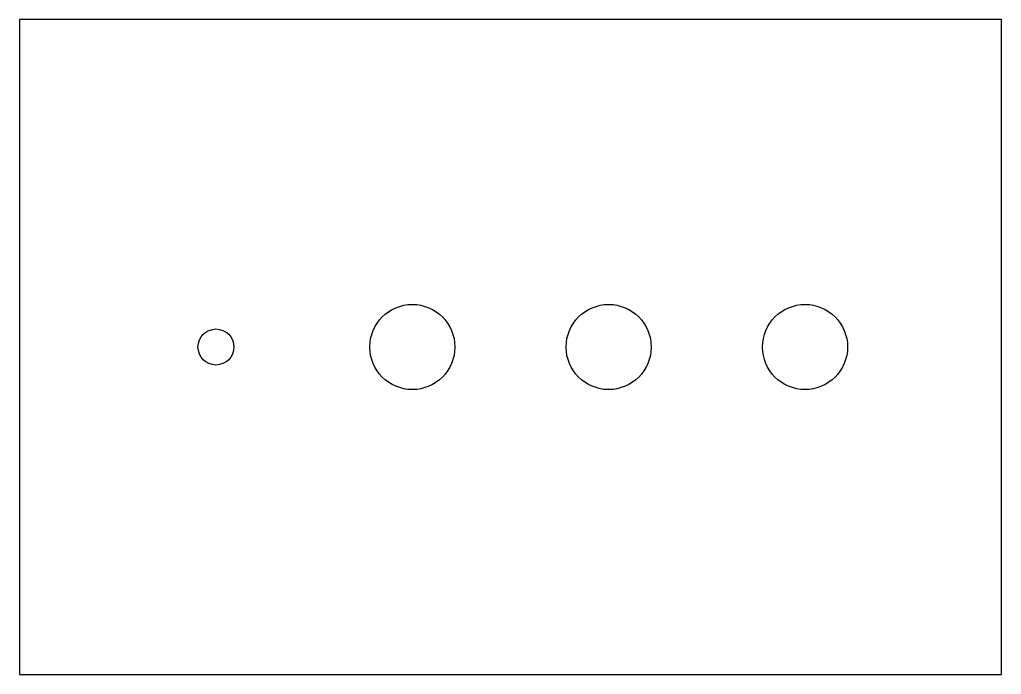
# Model space of a CAD drawing. Header units: millimetres. Extents: x -150 to 150, y -100 to 100.
import ezdxf

# ---------------------------------------------------------------- set-up
doc = ezdxf.new("R2010")
doc.units = ezdxf.units.MM

msp = doc.modelspace()

# ---------------------------------------------------------------- linework, layer by layer
at = {"color": 7, "linetype": 'Continuous', "lineweight": 25}
for p, q in [((-150, 100), (-150, -100)), ((150, 100), (-150, 100)), ((150, -100), (150, 100)), ((-150, -100), (150, -100))]:
    msp.add_line(p, q, dxfattribs=at)
for centre, radius in [((-30, 0), 13), ((30, 0), 13), ((90, 0), 13), ((-90, 0), 5.5)]:
    msp.add_circle(centre, radius, dxfattribs=at)

doc.saveas('drawing.dxf')
